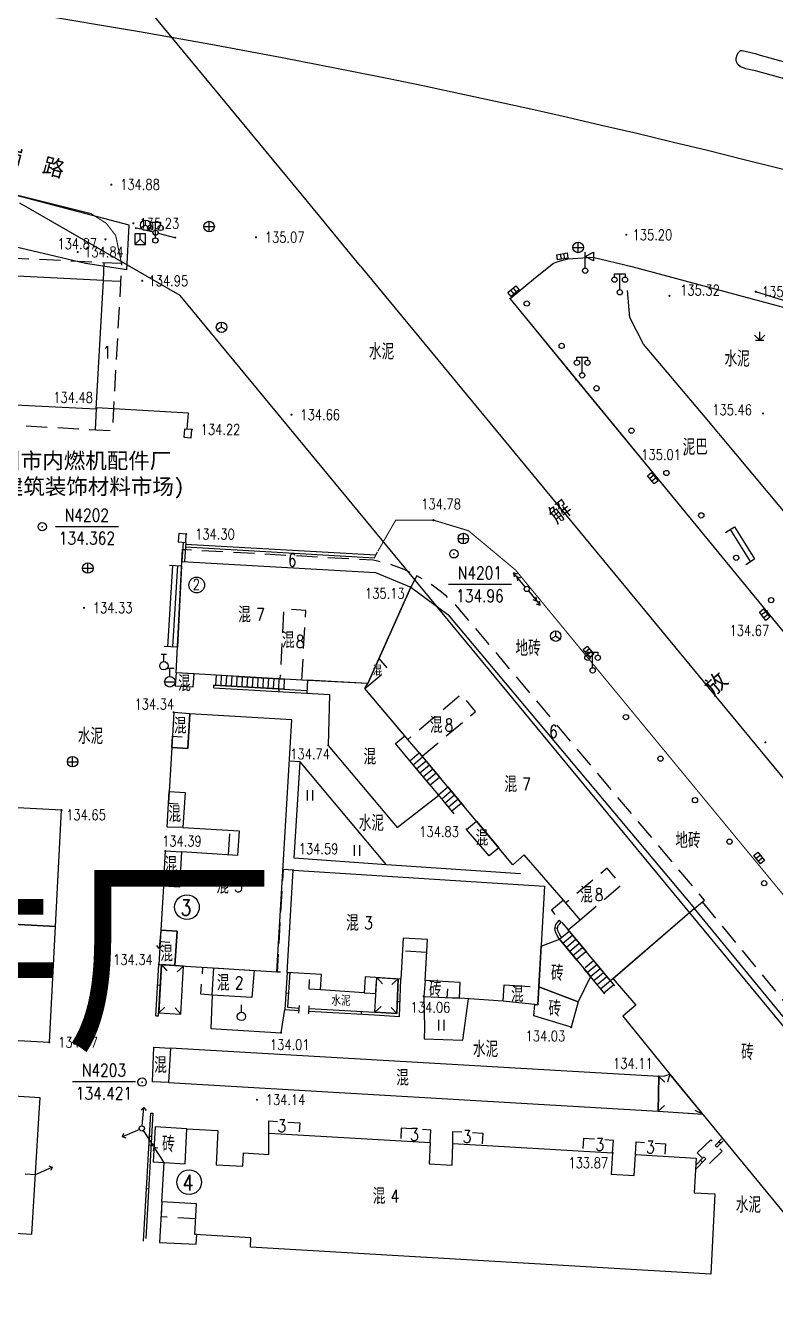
# Model space of a CAD drawing. Extents: x 529262 to 576451, y 2694391 to 2717535.
# Drawn here: x 566386 to 566457.3, y 2709985.2 to 2710106 of the extents above; entities that cross this region are included whole.
import ezdxf
from ezdxf.enums import TextEntityAlignment as Align
from ezdxf.xclip import XClip

# ---------------------------------------------------------------- set-up
doc = ezdxf.new("R2010")
doc.units = 0
doc.header["$XCLIPFRAME"] = 0
doc.linetypes.add('X3', pattern=[5, 4, -1])
doc.linetypes.add('X5', pattern=[3, 2, -1])
for name, color, linetype in [('a红线图', 1, 'Continuous'), ('COMPONENT', 8, 'Continuous'), ('DLDW', 8, 'Continuous'), ('DLSS', 4, 'Continuous'), ('DMTZ', 8, 'Continuous'), ('GCD', 8, 'Continuous'), ('GXYZ', 8, 'Continuous'), ('JMD', 8, 'Continuous'), ('KZD', 8, 'Continuous'), ('PP-COM', 7, 'Continuous'), ('RD-中线', 40, 'Continuous'), ('RD-红线', 7, 'Continuous'), ('ZBTZ', 8, 'Continuous'), ('ZJ', 7, 'Continuous'), ('地块名称', 1, 'Continuous'), ('污水管径标注_W10-', 202, 'Continuous')]:
    doc.layers.add(name, color=color, linetype=linetype)
doc.styles.add('HZ', font='rs.shx', dxfattribs={"width": 0.8, "bigfont": 'hztxt.shx'})
doc.styles.add('romanc', font='romanc.shx', dxfattribs={"width": 0.8})
doc.styles.get("Standard").update_dxf_attribs({"font": '', "height": 2.5, "bigfont": 'smfs.shx'})
doc.styles.add('等线体', font='simhei.ttf')
doc.styles.get('Standard').set_extended_font_data('FangSong_GB2312')
doc.linetypes.add('10422', pattern='A,0.75,[150,AAA.SHX,S=0.5,R=0,X=0,Y=0.5],1.5,[177,AAA.SHX,S=1,R=0,X=0,Y=0.4],0.75', length=3)
doc.linetypes.add('1161', pattern='A,0,[149,AAA.SHX,S=0.15,R=0,X=0,Y=0],-1.6', length=1.6)
doc.linetypes.add('444', pattern='A,4.5,[145,AAA.SHX,S=1,R=0,X=0,Y=1],4.5,-0.5,[146,AAA.SHX,S=1,R=0,X=0,Y=0],-0.5', length=10)

# ---------------------------------------------------------------- blocks, each defined once
blk = doc.blocks.new('A$C19FD0107')
at = {"layer": 'RD-中线', "color": 8, "linetype": 'Continuous', "flags": 128}
for points in [[(-4915.64, 15741.63), (-4680.01, 15724.54, -0.06919), (-4464.53, 15678.48), (-4107.28, 15548.59, 0.074087), (-4020.64, 15530.95), (-3764.95, 15517.41)], [(-4490.73, 14139.44, 0), (-4490.29, 14139.42)], [(-3818.25, 14086.17, 0), (-3817.74, 14086.17)]]:
    blk.add_lwpolyline(points, format="xyb", dxfattribs=at)
at = {"layer": 'RD-中线', "color": 8}
for points in [[(-4585.19, 15698.68), (-4610.74, 15729.63)], [(-4580.14, 15692.55), (-4585.19, 15698.68)]]:
    blk.add_lwpolyline(points, dxfattribs=at)
at = {"layer": 'RD-中线', "color": 8, "linetype": 'Continuous'}
blk.add_lwpolyline([(-4580.14, 15692.55), (-4507.04, 15604, 0.001888), (-4505.59, 15602.26), (-4424.29, 15505.27, -0.004939), (-4420.53, 15500.69), (-4323.86, 15380.63, 0.004034), (-4320.79, 15376.89), (-4296.85, 15348.11, -0.00385), (-4293.92, 15344.54), (-4230.19, 15265.5)], format="xyb", dxfattribs=at)
at = {"layer": 'RD-红线', "color": 8, "linetype": 'Continuous', "flags": 128}
blk.add_lwpolyline([(-4584.2, 15730.06, -0.039951), (-4458.38, 15695.39), (-4101.13, 15565.5, 0.074087), (-4019.69, 15548.92), (-3378.21, 15514.95)], format="xyb", dxfattribs=at)
at = {"layer": 'RD-红线', "color": 8}
for points in [[(-4597.28, 15689.76), (-4612.56, 15698.52, 0.181902)], [(-4329.44, 15363.64), (-4432.21, 15491.29, 0.004939), (-4435.79, 15495.64), (-4517.09, 15592.62, -0.001888), (-4518.61, 15594.45), (-4597.28, 15689.76)]]:
    blk.add_lwpolyline(points, format="xyb", dxfattribs=at)
blk = doc.blocks.new('GC200')
at = {"linetype": 'Continuous', "const_width": 0.2, "flags": 128}
blk.add_lwpolyline([(-0.1, 0, 1), (0.1, 0, 1)], format="xyb", close=True, dxfattribs=at)
blk = doc.blocks.new('gc170')
at = {"color": 8, "linetype": 'Continuous'}
blk.add_circle((0, 0), 0.5, dxfattribs=at)
blk = doc.blocks.new('gc013c')
at = {"linetype": 'Continuous'}
blk.add_line((0.5, 0), (4, 0), dxfattribs=at)
at = {"linetype": 'Continuous', "const_width": 0.15, "flags": 128}
blk.add_lwpolyline([(3.775, 0, 1), (3.925, 0, 1)], format="xyb", close=True, dxfattribs=at)
blk = doc.blocks.new('gc049')
for p, q in [((-1, 1), (-1, -1)), ((1, 1), (-1, 1)), ((-1, -1), (0, 0)), ((0, 0), (0, 1)), ((0, 0), (1, -1)), ((1, -1), (1, 1)), ((-1, -1), (1, -1))]:
    blk.add_line(p, q)
blk = doc.blocks.new('gc043')
for p, q in [((-1, 0), (1, 0)), ((0, -1), (0, 1))]:
    blk.add_line(p, q)
blk.add_circle((0, 0), 1)
blk = doc.blocks.new('gc133')
for p, q in [((-0.8, 2.6), (0.8, 2.6)), ((0, 1), (0, 2.6)), ((-1, 0), (1, 0))]:
    blk.add_line(p, q)
blk.add_circle((0, 0), 1)
blk = doc.blocks.new('gc134')
for p, q in [((-0.5, 2.2), (0.5, 2.2)), ((0, 0.8), (0, 2.2))]:
    blk.add_line(p, q)
blk.add_circle((0, 0), 0.8)
blk = doc.blocks.new('gc041')
for p, q in [((-1, 0.5), (1, 0.5)), ((-1, -0.5), (-1, 0.5)), ((-0.33, 0.5), (-0.33, -0.5)), ((0.33, 0.5), (0.33, -0.5)), ((1, 0.5), (1, -0.5)), ((1, -0.5), (-1, -0.5))]:
    blk.add_line(p, q)
blk = doc.blocks.new('gc013a')
at = {"linetype": 'Continuous'}
blk.add_line((0.5, 0), (4, 0), dxfattribs=at)
at = {"linetype": 'Continuous', "flags": 128}
for points in [[(2.31, -0.4), (3, 0), (2.31, 0.4)], [(3.31, -0.4), (4, 0), (3.31, 0.4)]]:
    blk.add_lwpolyline(points, dxfattribs=at)
blk = doc.blocks.new('gc013b')
at = {"linetype": 'Continuous'}
blk.add_line((0.5, 0), (4, 0), dxfattribs=at)
at = {"linetype": 'Continuous', "flags": 128}
blk.add_lwpolyline([(3.5, 0.5), (4, 0), (3.5, -0.5)], dxfattribs=at)
blk = doc.blocks.new('gc121')
at = {"color": 8}
for p, q in [((-0.5, -1), (-0.5, 1)), ((0.5, -1), (0.5, 1))]:
    blk.add_line(p, q, dxfattribs=at)
blk = doc.blocks.new('gc048')
for q in [(-0.87, -0.5), (0, 1), (0.87, -0.5)]:
    blk.add_line((0, 0), q)
blk.add_circle((0, 0), 1)
blk = doc.blocks.new('gc097')
at = {"color": 8}
for p, q in [((-1, 2.9), (-1, 3.5)), ((-1, 3.5), (1, 3.5)), ((0, 0.5), (0, 3.5)), ((1, 3.5), (1, 2.9))]:
    blk.add_line(p, q, dxfattribs=at)
for centre in [(-1, 2.4), (1, 2.4), (0, 0)]:
    blk.add_circle(centre, 0.5, dxfattribs=at)
blk = doc.blocks.new('gc124')
at = {"color": 8}
for p, q in [((-1, 1), (0, 0)), ((-0.8, 0), (0.8, 0)), ((0, 0), (0, 1.6)), ((0, 0), (1, 1))]:
    blk.add_line(p, q, dxfattribs=at)
blk = doc.blocks.new('gc125')
at = {"color": 8}
blk.add_line((0, 0.8), (0, 2.2), dxfattribs=at)
blk.add_circle((0, 0), 0.8, dxfattribs=at)
blk = doc.blocks.new('gc117')
at = {"color": 8}
blk.add_circle((0, 0), 0.8, dxfattribs=at)
blk.add_point((0, 0), dxfattribs=at)
blk = doc.blocks.new('gc019')
for p, q in [((0, 0.5), (0, 3.5)), ((0, 2.7), (1.6, 3.5)), ((1.6, 1.9), (0, 2.7)), ((1.6, 3.5), (1.6, 1.9))]:
    blk.add_line(p, q)
blk.add_circle((0, 0), 0.5)
blk = doc.blocks.new('gcbj0102')
for p, q in [((-1, 0), (1, 0)), ((0, -1), (0, 1))]:
    blk.add_line(p, q)
blk.add_circle((0, 0), 1)

msp = doc.modelspace()

# ---------------------------------------------------------------- linework, layer by layer
at = {"layer": 'a红线图', "color": 8, "linetype": 'Continuous', "lineweight": 0, "flags": 128}
msp.add_lwpolyline([(566455.536, 2710080.71), (566550.969, 2710050.836)], dxfattribs=at)
msp.add_lwpolyline([(566455.536, 2710080.71), (566550.969, 2710050.836)], dxfattribs=at)
at = {"layer": 'DLDW', "color": 252, "linetype": 'Continuous'}
for p, q in [((566452.581, 2710057.81), (566453.427, 2710058.342)), ((566453.427, 2710058.342), (566455.345, 2710055.292)), ((566453.004, 2710058.076), (566454.922, 2710055.026)), ((566454.499, 2710054.76), (566455.345, 2710055.292))]:
    msp.add_line(p, q, dxfattribs=at)
at = {"layer": 'DLDW', "linetype": 'Continuous'}
for p, q in [((566452.581, 2710057.81), (566453.427, 2710058.342)), ((566453.427, 2710058.342), (566455.345, 2710055.292)), ((566453.004, 2710058.076), (566454.922, 2710055.026)), ((566454.499, 2710054.76), (566455.345, 2710055.292))]:
    msp.add_line(p, q, dxfattribs=at)
at = {"layer": 'DLSS', "linetype": 'Continuous', "const_width": 0.1, "flags": 128}
for points, elevation in [([(566395.118, 2710083.409), (566394.564, 2710086.06), (566393.671, 2710087.215), (566392.205, 2710088.145), (566367.63, 2710094.288), (566364.998, 2710094.867)], 134.876), ([(566432.022, 2710080.104), (566438.355, 2710072.35), (566476.88, 2710025.508), (566486.482, 2710013.837), (566486.834, 2710013.733), (566487.791, 2710013.741), (566488.714, 2710013.998), (566492.642, 2710017.315)], 135.008), ([(566475.183, 2710002.568), (566471.675, 2710006.838), (566468.011, 2710011.268), (566440.278, 2710044.905), (566432.605, 2710054.227), (566428.124, 2710057.966), (566424.8, 2710058.972), (566421.201, 2710058.967), (566419.509, 2710056.024)], 134.657)]:
    msp.add_lwpolyline(points, dxfattribs=dict(at, elevation=elevation))
at = {"layer": 'DMTZ', "linetype": '10422', "elevation": 135.916, "flags": 128}
msp.add_lwpolyline([(566433.066, 2710025.321), (566420.326, 2710026.172), (566411.532, 2710026.809), (566412.128, 2710035.965), (566411.079, 2710036.027)], dxfattribs=at)
at = {"layer": 'JMD', "linetype": 'Continuous'}
for p, q in [((566401.183, 2710056.123, 132.388), (566400.933, 2710056.138, 132.388)), ((566401.225, 2710056.851), (566401.202, 2710056.423)), ((566401.202, 2710056.423), (566419.17, 2710055.401)), ((566401.22, 2710056.69), (566419.325, 2710055.682)), ((566419.17, 2710055.401), (566419.481, 2710055.963)), ((566399.974, 2710054.67), (566399.494, 2710046.932)), ((566399.68, 2710054.682), (566400.838, 2710054.636, 135.094)), ((566400.437, 2710054.652), (566399.966, 2710046.909)), ((566400.838, 2710054.636, 135.094), (566400.439, 2710046.886)), ((566400.439, 2710046.886), (566399.188, 2710046.946)), ((566404.109, 2710044.225), (566404.056, 2710043.272)), ((566404.608, 2710044.196), (566404.555, 2710043.243)), ((566405.107, 2710044.168), (566405.054, 2710043.214)), ((566405.606, 2710044.14), (566405.553, 2710043.185)), ((566406.105, 2710044.112), (566406.053, 2710043.156)), ((566406.22, 2710044.103), (566410.599, 2710043.857)), ((566406.605, 2710044.081), (566406.552, 2710043.127)), ((566407.104, 2710044.053), (566407.051, 2710043.098)), ((566407.603, 2710044.025), (566407.55, 2710043.069)), ((566408.102, 2710043.997), (566408.049, 2710043.04)), ((566408.602, 2710043.969), (566408.549, 2710043.011)), ((566409.101, 2710043.941), (566409.048, 2710042.982)), ((566409.6, 2710043.913), (566409.547, 2710042.953)), ((566410.099, 2710043.885), (566410.046, 2710042.925)), ((566410.599, 2710043.857), (566410.546, 2710042.896)), ((566403.889, 2710043.031, -1.707), (566403.903, 2710043.281, -1.707)), ((566410.546, 2710042.896), (566403.903, 2710043.281, -1.707)), ((566410.102, 2710042.671, 136.371), (566410.116, 2710042.92, 136.371)), ((566422.535, 2710036.076), (566423.444, 2710036.835)), ((566423.444, 2710036.835), (566425.425, 2710034.462)), ((566424.526, 2710033.713), (566422.535, 2710036.076)), ((566422.857, 2710035.694), (566423.765, 2710036.451)), ((566423.179, 2710035.311), (566424.085, 2710036.067)), ((566423.501, 2710034.929), (566424.405, 2710035.684)), ((566423.823, 2710034.547), (566424.726, 2710035.3)), ((566424.146, 2710034.164), (566425.046, 2710034.916)), ((566424.468, 2710033.782), (566425.367, 2710034.532)), ((566425.258, 2710032.843, 134.889), (566426.153, 2710033.59)), ((566425.58, 2710032.462), (566426.473, 2710033.206)), ((566426.153, 2710033.59), (566427.66, 2710031.783)), ((566426.775, 2710031.044), (566425.258, 2710032.843, 138.011)), ((566425.902, 2710032.08), (566426.792, 2710032.823)), ((566426.223, 2710031.698), (566427.112, 2710032.44)), ((566426.545, 2710031.316), (566427.432, 2710032.057)), ((566436.756, 2710020.902), (566436.956, 2710020.752)), ((566436.352, 2710020.215), (566436.595, 2710020.157)), ((566436.779, 2710019.094), (566437.698, 2710019.862)), ((566437.698, 2710019.862), (566439.348, 2710017.885)), ((566438.426, 2710017.116), (566436.779, 2710019.094)), ((566437.099, 2710018.71), (566438.019, 2710019.478)), ((566437.419, 2710018.326), (566438.339, 2710019.094)), ((566437.739, 2710017.942), (566438.659, 2710018.71)), ((566438.059, 2710017.557), (566438.98, 2710018.326)), ((566438.379, 2710017.173), (566439.3, 2710017.942)), ((566398.919, 2710016.681), (566399.446, 2710016.079)), ((566401.019, 2710016.536), (566400.421, 2710016.005)), ((566441.103, 2710013.903), (566439.097, 2710016.31, 136.925)), ((566439.227, 2710016.418), (566440.02, 2710017.08)), ((566439.417, 2710015.927), (566440.34, 2710016.697)), ((566439.737, 2710015.543), (566440.66, 2710016.313)), ((566440.02, 2710017.08), (566442.027, 2710014.675)), ((566410.869, 2710015.938), (566411.118, 2710015.923)), ((566419.404, 2710015.444), (566419.935, 2710014.846)), ((566421.434, 2710015.325), (566420.843, 2710014.786)), ((566440.056, 2710015.159), (566440.979, 2710015.93)), ((566440.376, 2710014.776), (566441.299, 2710015.547)), ((566440.695, 2710014.392), (566441.619, 2710015.163)), ((566441.015, 2710014.009), (566441.939, 2710014.78)), ((566398.559, 2710014.747), (566398.808, 2710014.733)), ((566410.753, 2710013.984), (566411.002, 2710013.969)), ((566398.659, 2710012.103), (566399.256, 2710012.635)), ((566400.748, 2710011.984), (566400.216, 2710012.582)), ((566411.999, 2710012.057), (566412.058, 2710012.804)), ((566412.944, 2710012.004), (566412.985, 2710012.753)), ((566419.21, 2710012.163), (566419.811, 2710012.691)), ((566421.321, 2710012.02), (566420.784, 2710012.614)), ((566421.609, 2710013.134), (566421.359, 2710013.142)), ((566398.393, 2710011.817), (566398.642, 2710011.803)), ((566417.95, 2710011.981), (566417.964, 2710012.231)), ((566446.221, 2710006.035), (566446.803, 2710005.487)), ((566447.266, 2710006.265), (566447.066, 2710005.49)), ((566446.172, 2710002.733), (566446.76, 2710003.275)), ((566450.405, 2710002.447), (566449.694, 2710002.813)), ((566450.405, 2710002.447), (566449.694, 2710002.813)), ((566397.865, 2710002.557), (566398.114, 2710002.543)), ((566397.741, 2710000.362), (566397.99, 2710000.348)), ((566451.577, 2709999.478), (566451.756, 2709999.304)), ((566451.95, 2709999.862, 133.879), (566452.129, 2709999.688, 133.879)), ((566450.209, 2709998.068, 133.871), (566450.388, 2709997.894, 133.871)), ((566450.525, 2709998.394), (566450.704, 2709998.219)), ((566397.459, 2709995.37), (566397.709, 2709995.356))]:
    msp.add_line(p, q, dxfattribs=at)
at = {"layer": 'JMD', "linetype": 'Continuous', "flags": 128}
for points in [[(566467.488, 2710098.381), (566455.428, 2710101.721), (566454.502, 2710101.927), (566454.014, 2710102.119), (566453.755, 2710102.326), (566453.616, 2710102.571), (566453.584, 2710102.729), (566453.588, 2710102.924), (566453.69, 2710103.241), (566453.795, 2710103.471), (566454.004, 2710103.662), (566454.167, 2710103.644), (566455.387, 2710103.386), (566455.856, 2710103.228), (566456.782, 2710102.97), (566468.842, 2710099.63)], [(566395.622, 2710082.778), (566395.86, 2710087.055), (566377.742, 2710091.804), (566373.272, 2710093.125), (566366.42, 2710094.713), (566359.268, 2710095.852), (566354.538, 2710096.503), (566344.19, 2710097.356), (566331.055, 2710098.597), (566320.587, 2710099.569), (566287.325, 2710102.218)], [(566395.622, 2710082.778), (566391.706, 2710083.396), (566376.462, 2710086.968), (566371.998, 2710088.288), (566365.553, 2710089.782), (566358.951, 2710090.959), (566353.851, 2710091.543), (566343.749, 2710092.375), (566330.589, 2710093.619), (566320.157, 2710094.587), (566286.928, 2710097.234)], [(566458.045, 2710048.409), (566432.085, 2710080.073), (566434.511, 2710082.05), (566436.218, 2710083.433), (566436.656, 2710083.581), (566437.565, 2710083.849), (566439.946, 2710083.997), (566443.657, 2710083.119), (566463.147, 2710077.876), (566474.534, 2710074.871), (566478.904, 2710073.779), (566491.564, 2710069.95)], [(566479.911, 2710032.939), (566464.946, 2710049.297), (566464.991, 2710049.651), (566465.566, 2710050.316), (566465.865, 2710050.564), (566450.496, 2710068.947), (566444.764, 2710075.723), (566443.477, 2710078.252), (566443.248, 2710080.828)], [(566465.588, 2710002.568), (566449.629, 2710022.031), (566441.883, 2710015.335), (566444.05, 2710012.817), (566442.812, 2710011.781), (566447.266, 2710006.265), (566450.305, 2710002.568)], [(566436.779, 2710019.094), (566436.589, 2710019.395), (566436.395, 2710019.809), (566436.33, 2710020.12), (566436.423, 2710020.513), (566436.63, 2710020.734), (566436.756, 2710020.902)], [(566436.972, 2710019.256), (566436.808, 2710019.515), (566436.634, 2710019.889), (566436.586, 2710020.117), (566436.651, 2710020.391), (566436.822, 2710020.573), (566436.956, 2710020.752)], [(566398.393, 2710011.817), (566398.67, 2710016.7)], [(566398.642, 2710011.803), (566398.919, 2710016.681)], [(566410.869, 2710015.938), (566410.66, 2710012.414), (566412.019, 2710012.306)], [(566411.118, 2710015.923), (566410.924, 2710012.644), (566412.038, 2710012.555)], [(566412.958, 2710012.254), (566419.197, 2710011.913), (566421.562, 2710011.753), (566421.684, 2710015.31)], [(566412.971, 2710012.504), (566419.212, 2710012.163), (566421.321, 2710012.02), (566421.434, 2710015.325)], [(566397.865, 2710002.557), (566397.178, 2709990.378)], [(566398.114, 2710002.543), (566397.442, 2709990.617)], [(566450.305, 2710002.568), (566470.398, 2709978.131), (566479.506, 2709985.595), (566465.588, 2710002.568)]]:
    msp.add_lwpolyline(points, dxfattribs=at)
at = {"layer": 'JMD', "linetype": 'X5', "flags": 128}
for points, elevation in [([(566367.924, 2710083.074), (566368.009, 2710084.751), (566395.118, 2710083.409), (566394.243, 2710067.458), (566370.723, 2710068.748), (566370.828, 2710070.65)], 138.181), ([(566393.394, 2710081.79), (566393.478, 2710083.49)], 134.832), ([(566393.394, 2710081.79), (566395.024, 2710081.701)], 134.832), ([(566392.724, 2710069.574), (566392.613, 2710067.548)], 136.097), ([(566412.277, 2710043.763), (566412.648, 2710050.388), (566410.554, 2710050.505), (566410.183, 2710043.88)], 139.485), ([(566418.277, 2710042.964), (566420.469, 2710044.801), (566419.615, 2710045.82)], 139.274), ([(566423.717, 2710036.509), (566428.801, 2710040.774), (566427.45, 2710042.384), (566422.363, 2710038.117)], 139.272), ([(566399.909, 2710037.34), (566399.977, 2710038.412), (566401.487, 2710038.323)], 134.34), ([(566399.659, 2710033.143), (566399.597, 2710032.048), (566401.104, 2710031.949)], 134.434), ([(566405.299, 2710027.121), (566405.437, 2710029.471)], 134.405), ([(566411.433, 2710025.66), (566410.487, 2710025.727), (566409.923, 2710016.005), (566410.869, 2710015.938)], 134.593), ([(566438.735, 2710020.952), (566442.668, 2710024.251), (566441.32, 2710025.857), (566437.383, 2710022.554)], 144.39), ([(566399.106, 2710024.144), (566399.151, 2710025.241), (566400.711, 2710025.149)], 134.357), ([(566437.165, 2710022.812), (566436.024, 2710021.849), (566437.593, 2710019.988)], 139.658), ([(566466.894, 2710002.568), (566450.367, 2710022.666), (566449.629, 2710022.031)], 134.651), ([(566398.867, 2710019.958), (566398.791, 2710018.876), (566400.336, 2710018.785)], 133.471), ([(566424.145, 2710017.851), (566421.838, 2710017.984)], 135.527), ([(566403.733, 2710013.779), (566402.68, 2710013.867), (566402.85, 2710016.427)], 138.159), ([(566414.058, 2710014.287), (566412.964, 2710014.35), (566413.048, 2710015.812)], 136.759), ([(566418.212, 2710014.013), (566419.297, 2710013.939), (566419.385, 2710015.445)], 136.396), ([(566427.255, 2710013.478), (566426.109, 2710013.513), (566426.191, 2710015.048)], 134.132), ([(566409.127, 2710000.638), (566409.141, 2710001.82), (566412.079, 2710001.632), (566412.012, 2710000.473)], 134.303), ([(566424.489, 2709999.757), (566424.556, 2710000.945), (566421.736, 2710001.11), (566421.667, 2709999.919)], 134.127), ([(566426.641, 2709999.652), (566426.652, 2710000.807), (566429.48, 2710000.647), (566429.413, 2709999.491)], 134.15), ([(566441.827, 2709998.77), (566441.922, 2709999.942), (566439.062, 2710000.132), (566438.992, 2709998.935)], 133.87), ([(566444.007, 2709998.614), (566444.08, 2709999.808), (566446.878, 2709999.634), (566446.807, 2709998.447)], 134.064), ([(566364.998, 2709998.055), (566386.931, 2709996.722)], 133.777), ([(566398.965, 2709994.114), (566398.879, 2709992.704), (566402.172, 2709992.515)], 136.993)]:
    msp.add_lwpolyline(points, dxfattribs=dict(at, elevation=elevation))
at = {"layer": 'JMD', "linetype": 'Continuous', "flags": 128}
for points, elevation in [([(566364.998, 2710070.935), (566392.724, 2710069.574), (566393.394, 2710081.79), (566364.998, 2710083.196)], 134.418), ([(566400.975, 2710056.87), (566400.87, 2710055.046)], 132.388), ([(566401.225, 2710056.851), (566401.119, 2710055.032)], 132.388), ([(566403.889, 2710043.031), (566410.531, 2710042.646), (566412.734, 2710042.507)], 136.371), ([(566403.903, 2710043.281), (566410.546, 2710042.896), (566412.749, 2710042.757)], 136.371), ([(566364.998, 2710021.606), (566388.85, 2710020.318), (566389.412, 2710031.391), (566364.998, 2710032.688)], 134.512), ([(566364.998, 2710010.526), (566388.255, 2710009.289), (566388.85, 2710020.318), (566364.998, 2710021.606)], 134.868), ([(566387.297, 2710002.568), (566387.386, 2710004.018), (566364.998, 2710005.408)], 134.634), ([(566364.998, 2709992.308), (566386.59, 2709991.029), (566387.297, 2710002.568)], 134.634), ([(566448.611, 2710002.568), (566450.405, 2710002.447), (566450.305, 2710002.568)], 134.135), ([(566451.577, 2709999.478), (566452.199, 2710000.119)], 133.879), ([(566451.756, 2709999.304), (566452.356, 2709999.922)], 133.879), ([(566450.704, 2709998.219), (566449.712, 2709997.197)], 133.871), ([(566450.525, 2709998.394), (566449.735, 2709997.579)], 133.871)]:
    msp.add_lwpolyline(points, dxfattribs=dict(at, elevation=elevation))
at = {"layer": 'JMD', "linetype": '444', "elevation": 134.577, "flags": 128}
msp.add_lwpolyline([(566401.365, 2710067.626), (566401.48, 2710069.165), (566392.728, 2710069.645)], dxfattribs=at)
at = {"layer": 'JMD', "linetype": 'Continuous', "flags": 128}
for points, elevation in [([(566401.044, 2710066.857), (566401.754, 2710066.804), (566401.813, 2710067.592), (566401.103, 2710067.645)], 134.564), ([(566400.515, 2710056.904), (566401.225, 2710056.851), (566401.284, 2710057.639), (566400.574, 2710057.692)], 134.639), ([(566400.859, 2710055.047), (566419.266, 2710053.982), (566422.642, 2710052.604), (566418.544, 2710043.42), (566412.277, 2710043.763), (566400.313, 2710044.434)], 135.094), ([(566437.165, 2710022.812), (566433.413, 2710027.114), (566432.334, 2710026.183), (566423.717, 2710036.509), (566422.363, 2710038.117), (566418.277, 2710042.964), (566418.544, 2710043.42), (566422.642, 2710052.604), (566426.176, 2710049.992), (566449.629, 2710022.031), (566441.635, 2710015.145), (566437.593, 2710019.988), (566438.735, 2710020.952)], 144.39), ([(566400.313, 2710044.434), (566400.227, 2710043.213), (566401.925, 2710043.129), (566402.033, 2710044.338)], 136.781), ([(566414.894, 2710042.386), (566414.785, 2710037.541), (566421.33, 2710029.732), (566425.296, 2710032.799), (566422.535, 2710036.076), (566421.19, 2710037.722), (566422.07, 2710038.464), (566418.277, 2710042.964), (566418.544, 2710043.42), (566412.801, 2710043.734), (566412.734, 2710042.507)], 134.629), ([(566409.891, 2710016.007), (566411.313, 2710039.962), (566401.619, 2710040.56), (566401.424, 2710037.251), (566399.909, 2710037.34), (566399.659, 2710033.143), (566401.177, 2710033.054), (566400.959, 2710029.735), (566406.299, 2710029.421), (566406.143, 2710027.065), (566400.836, 2710027.418), (566400.647, 2710024.053), (566399.106, 2710024.144), (566398.867, 2710019.958), (566400.4, 2710019.868), (566400.207, 2710016.584)], 134.081), ([(566399.909, 2710037.34), (566401.424, 2710037.251), (566401.619, 2710040.56), (566400.081, 2710040.682)], 134.34), ([(566399.659, 2710033.143), (566401.177, 2710033.054), (566400.959, 2710029.735), (566399.453, 2710029.766)], 134.434), ([(566430.999, 2710027.783), (566430.091, 2710027.025), (566427.949, 2710029.548), (566428.878, 2710030.324)], 134.728), ([(566399.106, 2710024.144), (566399.289, 2710027.501), (566400.836, 2710027.418), (566400.647, 2710024.053)], 134.357), ([(566410.869, 2710015.938), (566411.433, 2710025.66), (566435.364, 2710024.141), (566434.82, 2710014.554), (566434.727, 2710012.862), (566431.434, 2710013.211), (566427.255, 2710013.478), (566427.342, 2710014.986), (566423.992, 2710015.165), (566424.215, 2710019.079), (566421.909, 2710019.214), (566421.684, 2710015.31), (566418.298, 2710015.509), (566418.212, 2710014.013), (566414.058, 2710014.287), (566414.142, 2710015.749)], 134.055), ([(566398.67, 2710016.7), (566400.207, 2710016.584), (566400.4, 2710019.868), (566398.867, 2710019.958)], 134.338), ([(566434.82, 2710014.554), (566435.049, 2710018.425), (566436.779, 2710019.094), (566439.733, 2710015.548), (566438.544, 2710013.139)], 135.658), ([(566407.743, 2710016.135), (566407.521, 2710013.566), (566403.733, 2710013.779), (566403.887, 2710016.365)], 136.569), ([(566419.21, 2710012.163), (566419.404, 2710015.444), (566421.434, 2710015.325), (566421.321, 2710012.02)], 134.095), ([(566423.992, 2710015.165), (566423.868, 2710013.662), (566427.255, 2710013.478), (566427.342, 2710014.986)], 134.131), ([(566434.444, 2710012.892), (566434.727, 2710012.862), (566434.82, 2710014.554), (566438.544, 2710013.139), (566437.891, 2710010.721), (566434.328, 2710011.795)], 134.036), ([(566399.587, 2710005.46), (566398.053, 2710005.534), (566398.195, 2710008.815), (566399.791, 2710008.724)], 134.324), ([(566399.791, 2710008.724), (566399.587, 2710005.46), (566446.172, 2710002.733), (566446.221, 2710006.035)], 134.253), ([(566446.172, 2710002.733), (566450.405, 2710002.447), (566447.266, 2710006.265), (566446.794, 2710006.078), (566446.221, 2710006.035)], 134.135), ([(566401.341, 2710001.052), (566398.31, 2710001.248), (566398.12, 2709997.911), (566399.18, 2709997.851), (566401.189, 2709997.737)], 136.777), ([(566398.965, 2709994.114), (566399.18, 2709997.851), (566401.189, 2709997.737), (566401.341, 2710001.052), (566404.295, 2710000.898), (566404.129, 2709997.637), (566406.658, 2709997.493), (566406.731, 2709998.762), (566409.118, 2709998.622), (566409.127, 2710000.638), (566424.489, 2709999.757), (566424.373, 2709997.736), (566426.57, 2709997.61), (566426.641, 2709999.652), (566441.827, 2709998.77), (566441.711, 2709996.745), (566443.893, 2709996.62), (566444.007, 2709998.614), (566449.775, 2709998.271), (566449.582, 2709994.976), (566451.551, 2709994.861), (566451.175, 2709987.228), (566407.374, 2709989.791), (566407.426, 2709990.701), (566402.086, 2709991.007), (566402.253, 2709993.925)], 136.993), ([(566402.218, 2709990.079), (566402.27, 2709990.996), (566402.086, 2709991.007), (566402.253, 2709993.925), (566398.965, 2709994.114), (566398.725, 2709990.24)], 134.536)]:
    msp.add_lwpolyline(points, close=True, dxfattribs=dict(at, elevation=elevation))
at = {"layer": 'JMD', "linetype": 'X5', "flags": 128}
for points, elevation in [([(566400.859, 2710055.047), (566400.923, 2710056.197), (566419.061, 2710055.188, -0.0853356), (566423.211, 2710053.678), (566422.642, 2710052.604)], 135.094), ([(566449.629, 2710022.031), (566450.567, 2710022.824), (566427.148, 2710050.644, 0.080534), (566423.211, 2710053.678), (566422.642, 2710052.604)], 135.125)]:
    msp.add_lwpolyline(points, format="xyb", dxfattribs=dict(at, elevation=elevation))
at = {"layer": 'JMD', "linetype": 'Continuous', "flags": 128}
msp.add_lwpolyline([(566398.919, 2710016.681), (566398.659, 2710012.103), (566400.748, 2710011.984), (566401.019, 2710016.536), (566400.207, 2710016.584)], close=True, dxfattribs=at)
at = {"layer": 'JMD', "linetype": 'X3', "elevation": 134.304, "flags": 128}
msp.add_lwpolyline([(566431.434, 2710013.211), (566431.522, 2710014.745), (566434.82, 2710014.554)], dxfattribs=at)
at = {"layer": 'JMD', "linetype": 'X5', "elevation": 134.382, "flags": 128}
msp.add_lwpolyline([(566449.89, 2709998.76), (566451.173, 2710000.016), (566452.253, 2709998.943), (566450.996, 2709997.703)], close=True, dxfattribs=at)
at = {"layer": 'JMD', "linetype": 'Continuous'}
for centre in [(566401.345, 2710022.152), (566401.551, 2709995.983)]:
    msp.add_circle(centre, 1.173, dxfattribs=at)
at = {"layer": 'KZD', "linetype": 'Continuous'}
for p, q in [((566394.828, 2710058.353, 134.362), (566388.828, 2710058.353, 134.362)), ((566432.213, 2710052.864, 134.964), (566426.213, 2710052.864, 134.964)), ((566396.449, 2710005.536, 134.421), (566390.449, 2710005.536, 134.421))]:
    msp.add_line(p, q, dxfattribs=at)
at = {"layer": 'ZBTZ', "linetype": '1161', "flags": 128}
for points, elevation in [([(566420.326, 2710026.172), (566412.128, 2710035.965)], 134.661), ([(566423.868, 2710013.662), (566423.954, 2710010.683), (566423.898, 2710009.608), (566425.732, 2710009.566), (566427.582, 2710009.491), (566428.134, 2710013.422)], 134.061)]:
    msp.add_lwpolyline(points, dxfattribs=dict(at, elevation=elevation))
msp.add_lwpolyline([(566403.733, 2710013.779), (566403.611, 2710010.62), (566410.296, 2710010.207), (566410.66, 2710012.414)], dxfattribs=at)
at = {"layer": 'ZJ', "linetype": 'Continuous'}
msp.add_circle((566402.275, 2710052.799), 0.75, dxfattribs=at)
at = {"layer": '污水管径标注_W10-'}
msp.add_lwpolyline([(566455.416, 2710080.74), (566474.502, 2710074.762), (566493.587, 2710068.785), (566512.673, 2710062.808), (566531.76, 2710056.831), (566550.739, 2710050.524), (566569.719, 2710044.218), (566588.698, 2710037.911), (566604.832, 2710032.551)], dxfattribs=at)

# ---------------------------------------------------------------- block references
at = {"layer": 'COMPONENT', "linetype": 'Continuous', "xscale": 0.5, "yscale": 0.5}
msp.add_blockref('gcbj0102', (566438.558, 2710084.92), dxfattribs=at)
at = {"layer": 'DLDW', "linetype": 'Continuous', "xscale": 0.5, "yscale": 0.5, "zscale": 0.5}
for p in [(566398.343, 2710085.581, 134.782), (566438.943, 2710072.746, 134.782), (566439.936, 2710044.677, 134.925)]:
    msp.add_blockref('gc097', p, dxfattribs=at)
at = {"layer": 'DLDW', "linetype": 'Continuous', "xscale": 0.5, "yscale": 0.5}
for name, p in [('gc019', (566439.225, 2710082.707)), ('gc097', (566442.515, 2710080.654))]:
    msp.add_blockref(name, p, dxfattribs=at)
at = {"layer": 'GCD', "linetype": 'Continuous', "xscale": 0.5, "yscale": 0.5, "zscale": 0.5}
for p in [(566394.151, 2710090.902, 134.876), (566393.592, 2710085.699, 134.87), (566407.913, 2710085.89, 135.074), (566447.243, 2710080.316, 135.316), (566438.355, 2710072.35, 134.805), (566392.724, 2710069.574, 136.097), (566456.148, 2710069.12, 135.464), (566411.293, 2710069.002, 134.66), (566401.813, 2710067.592, 134.221), (566448.693, 2710065.223, 135.009), (566424.8, 2710058.972, 134.784), (566401.284, 2710057.639, 134.296), (566422.642, 2710052.604, 135.129), (566391.552, 2710050.632, 134.329), (566456.505, 2710050.333, 134.666), (566400.081, 2710040.682, 134.34), (566456.37, 2710037.826, 134.763), (566414.785, 2710037.541, 134.744), (566389.412, 2710031.391, 134.649), (566427.949, 2710029.548, 134.827), (566399.289, 2710027.501, 134.386), (566411.433, 2710025.66, 134.593), (566398.67, 2710016.7, 134.338), (566423.868, 2710013.662, 134.061), (566410.296, 2710010.207, 134.01), (566437.891, 2710010.721, 134.026), (566388.255, 2710009.289, 134.668), (566446.221, 2710006.035, 134.111), (566407.998, 2710003.827, 134.144), (566441.827, 2709998.77, 133.87)]:
    msp.add_blockref('GC200', p, dxfattribs=at)
at = {"layer": 'GCD', "linetype": 'Continuous'}
ref = msp.add_blockref('GC200', (566396.238, 2710087.214, 135.23), dxfattribs=dict(at, xscale=0.5, yscale=0.5, zscale=0.5))
ref.add_attrib('height', '135.23', dxfattribs={"linetype": 'Continuous', "height": 1, "style": 'HZ', "width": 0.8}).set_placement((566396.838, 2710087.214, 135.23), align=Align.MIDDLE_LEFT)
ref = msp.add_blockref('GC200', (566443.14, 2710086.125, 135.196), dxfattribs=dict(at, xscale=0.5, yscale=0.5, zscale=0.5))
ref.add_attrib('height', '135.20', dxfattribs={"linetype": 'Continuous', "height": 1, "style": 'HZ', "width": 0.8}).set_placement((566443.74, 2710086.125, 135.196), align=Align.MIDDLE_LEFT)
ref = msp.add_blockref('GC200', (566390.957, 2710084.486, 134.84), dxfattribs=dict(at, xscale=0.5, yscale=0.5, zscale=0.5))
ref.add_attrib('height', '134.84', dxfattribs={"linetype": 'Continuous', "height": 1, "style": 'HZ', "width": 0.8}).set_placement((566391.557, 2710084.486, 134.84), align=Align.MIDDLE_LEFT)
ref = msp.add_blockref('GC200', (566397.087, 2710081.746, 134.95), dxfattribs=dict(at, xscale=0.5, yscale=0.5, zscale=0.5))
ref.add_attrib('height', '134.95', dxfattribs={"linetype": 'Continuous', "height": 1, "style": 'HZ', "width": 0.8}).set_placement((566397.687, 2710081.746, 134.95), align=Align.MIDDLE_LEFT)
ref = msp.add_blockref('GC200', (566455.441, 2710080.711, 135.18), dxfattribs=dict(at, xscale=0.5, yscale=0.5, zscale=0.5))
ref.add_attrib('height', '135.18', dxfattribs={"linetype": 'Continuous', "height": 1, "style": 'HZ', "width": 0.8}).set_placement((566456.041, 2710080.711, 135.18), align=Align.MIDDLE_LEFT)
at = {"layer": 'GXYZ', "linetype": 'Continuous', "xscale": 0.5, "yscale": 0.5, "zscale": 0.5}
for name, p in [('gc048', (566397.413, 2710087.029, 135.06)), ('gc043', (566403.453, 2710086.909, 136.727)), ('gc049', (566396.891, 2710085.705, 137.987)), ('gc170', (566398.357, 2710086.329, 135.069)), ('gc048', (566404.637, 2710077.324, 136.242)), ('gc043', (566427.637, 2710057.225, 134.989)), ('gc043', (566391.916, 2710054.415, 132.257)), ('gc170', (566433.672, 2710052.426)), ('gc048', (566436.425, 2710047.941, 134.983)), ('gc134', (566399.156, 2710045.122, 134.701)), ('gc133', (566399.721, 2710043.593, 134.432)), ('gc043', (566390.466, 2710035.992, 132.227)), ('gc170', (566397.055, 2710001.095, 134.392)), ('gc170', (566397.055, 2710001.095, 134.392))]:
    msp.add_blockref(name, p, dxfattribs=at)
at = {"layer": 'GXYZ', "linetype": 'Continuous'}
for name, p, xscale, yscale, zscale, rotation in [('gc013c', (566398.361, 2710086.329), 0.4999999999996745, 0.4999999999996745, 0.4999999999996745, 167.1932730915365), ('gc013c', (566398.357, 2710086.329, 135.069), 0.5000000000999616, 0.5000000000999616, 0.5000000000999616, 346.0359349201909), ('gc041', (566437.052, 2710084.071, 110.487), 0.500000000189607, 0.500000000189607, 0.500000000189607, 9.738077665861448), ('gc041', (566432.405, 2710080.759, 110.487), 0.5000000002762249, 0.5000000002762249, 0.5000000002762249, 38.98886202375756), ('gc041', (566445.665, 2710062.96, 134.762), 0.5000000000261107, 0.5000000000261107, 0.5000000000261107, 308.8433365415498), ('gc013a', (566433.672, 2710052.426), 0.4999999999569958, 0.4999999999569958, 0.4999999999569958, 129.529874035111), ('gc013a', (566433.672, 2710052.426), 0.4999999999569958, 0.4999999999569958, 0.4999999999569958, 309.529874035111), ('gc041', (566456.3, 2710049.975, 134.666), 0.4999999999643413, 0.4999999999643413, 0.4999999999643413, 308.0069111433431), ('gc041', (566439.548, 2710046.449, 134.661), 0.4999999998553076, 0.4999999998553076, 0.4999999998553076, 309.4103951375197), ('gc041', (566455.777, 2710026.826), 0.5000000001116109, 0.5000000001116109, 0.5000000001116109, 128.6722667173874), ('gc013b', (566398.891, 2710020.207, 133.471), 0.4999999999097229, 0.4999999999097229, 0.4999999999097229, 264.5129423609285), ('gc013b', (566397.055, 2710001.095, 134.392), 0.4999999999097229, 0.4999999999097229, 0.4999999999097229, 84.5129423609285), ('gc013b', (566397.055, 2710001.095, 134.392), 0.4999999999793422, 0.4999999999793422, 0.4999999999793422, 203.361635445231), ('gc013b', (566397.055, 2710001.095, 134.392), 0.5000000001416357, 0.5000000001416357, 0.5000000001416357, 303.2270234470643), ('gc013b', (566399.317, 2709997.642, 141.604), 0.5000000001416357, 0.5000000001416357, 0.5000000001416357, 123.2270234470643), ('gc013b', (566386.701, 2709996.623, 133.489), 0.4999999999793422, 0.4999999999793422, 0.4999999999793422, 23.36163544523101)]:
    msp.add_blockref(name, p, dxfattribs=dict(at, xscale=xscale, yscale=yscale, zscale=zscale, rotation=rotation))
at = {"layer": 'KZD', "linetype": 'Continuous', "xscale": 0.5, "yscale": 0.5, "zscale": 0.5}
for p in [(566387.578, 2710058.353, 134.362), (566426.74, 2710055.772, 135.008), (566397.08, 2710005.504, 134.421)]:
    msp.add_blockref('gc117', p, dxfattribs=at)
at = {"layer": 'PP-COM'}
ref = msp.add_blockref('A$C19FD0107', (570997.993, 2694390.603), dxfattribs=at)
XClip(ref).set_block_clipping_path([(-9366.4383134884, 14428.6043910822), (-3328.4480743363, 17452.7484863754)])
at = {"layer": 'ZBTZ', "linetype": 'Continuous'}
for p, xscale, yscale, zscale, rotation in [((566433.668, 2710079.584), 0.5000000000485905, 0.5000000000485905, 0.5000000000485905, 309.4726305196259), ((566433.668, 2710079.584), 0.5000000000485905, 0.5000000000485905, 0.5000000000485905, 309.4726305196259), ((566436.989, 2710075.552), 0.5000000000485905, 0.5000000000485905, 0.5000000000485905, 309.4726305196259), ((566440.309, 2710071.52), 0.5000000000485905, 0.5000000000485905, 0.5000000000485905, 309.4726305196259), ((566440.309, 2710071.52), 0.5000000000485905, 0.5000000000485905, 0.5000000000485905, 309.4726305196259), ((566443.629, 2710067.489), 0.5000000000485905, 0.5000000000485905, 0.5000000000485905, 309.4726305196259), ((566443.629, 2710067.489), 0.5000000000485905, 0.5000000000485905, 0.5000000000485905, 309.4726305196259), ((566446.95, 2710063.457), 0.5000000000485905, 0.5000000000485905, 0.5000000000485905, 309.4726305196259), ((566446.95, 2710063.457), 0.5000000000485905, 0.5000000000485905, 0.5000000000485905, 309.4726305196259), ((566450.27, 2710059.425), 0.5000000000485905, 0.5000000000485905, 0.5000000000485905, 309.4726305196259), ((566450.27, 2710059.425), 0.5000000000485905, 0.5000000000485905, 0.5000000000485905, 309.4726305196259), ((566453.591, 2710055.393), 0.5000000000485905, 0.5000000000485905, 0.5000000000485905, 309.4726305196259), ((566453.591, 2710055.393), 0.5000000000485905, 0.5000000000485905, 0.5000000000485905, 309.4726305196259), ((566456.911, 2710051.361), 0.5000000000485905, 0.5000000000485905, 0.5000000000485905, 309.4726305196259), ((566456.911, 2710051.361), 0.5000000000485905, 0.5000000000485905, 0.5000000000485905, 309.4726305196259), ((566443.101, 2710040.234), 0.4999999999238841, 0.4999999999238841, 0.4999999999238841, 309.7501151611783), ((566446.388, 2710036.282), 0.4999999999238841, 0.4999999999238841, 0.4999999999238841, 309.7501151611783), ((566449.674, 2710032.33), 0.4999999999238841, 0.4999999999238841, 0.4999999999238841, 309.7501151611783), ((566452.961, 2710028.378), 0.4999999999238841, 0.4999999999238841, 0.4999999999238841, 309.7501151611783), ((566456.248, 2710024.426), 0.4999999999238841, 0.4999999999238841, 0.4999999999238841, 309.7501151611783)]:
    msp.add_blockref('gc170', p, dxfattribs=dict(at, xscale=xscale, yscale=yscale, zscale=zscale, rotation=rotation))
at = {"layer": 'ZBTZ', "linetype": 'Continuous', "xscale": 0.5, "yscale": 0.5}
msp.add_blockref('gc124', (566455.827, 2710076.086), dxfattribs=at)
at = {"layer": 'ZBTZ', "linetype": 'Continuous', "xscale": 0.5, "yscale": 0.5, "zscale": 0.5}
for name, p in [('gc121', (566413.06, 2710032.784)), ('gc121', (566417.539, 2710027.538)), ('gc125', (566406.522, 2710011.756)), ('gc121', (566425.564, 2710010.92))]:
    msp.add_blockref(name, p, dxfattribs=at)

# ---------------------------------------------------------------- texts
at = {"layer": 'GCD', "linetype": 'Continuous', "style": 'HZ', "width": 0.8}
for s, p in [('134.88', (566396.876, 2710090.902)), ('135.07', (566410.638, 2710085.89)), ('134.87', (566390.909, 2710085.267)), ('135.32', (566450.147, 2710080.855)), ('134.48', (566390.517, 2710070.65)), ('134.66', (566414.018, 2710069.002)), ('135.46', (566453.207, 2710069.464)), ('134.22', (566404.538, 2710067.592)), ('135.01', (566446.451, 2710065.203)), ('134.78', (566425.517, 2710060.506)), ('134.30', (566404.009, 2710057.639)), ('135.13', (566420.17, 2710052.014)), ('134.33', (566394.277, 2710050.632)), ('134.67', (566454.846, 2710048.467)), ('134.34', (566398.242, 2710041.464)), ('134.74', (566413.056, 2710036.72)), ('134.65', (566391.744, 2710030.934)), ('134.83', (566425.329, 2710029.331)), ('134.39', (566400.861, 2710028.431)), ('134.59', (566413.864, 2710027.697)), ('134.34', (566396.2, 2710017.16)), ('134.06', (566424.513, 2710012.623, 135.562)), ('134.03', (566435.448, 2710009.886)), ('134.67', (566390.98, 2710009.289)), ('134.01', (566411.126, 2710009.07)), ('134.11', (566443.761, 2710007.268)), ('134.14', (566410.723, 2710003.827)), ('133.87', (566439.519, 2709997.818, 134.064))]:
    msp.add_text(s, height=1, dxfattribs=at).set_placement(p, align=Align.MIDDLE)
at = {"layer": 'JMD', "linetype": 'Continuous', "style": 'HZ', "width": 0.8}
for s, p in [('1', (566393.337, 2710074.939)), ('6', (566410.951, 2710055.168, -134.637)), ('7', (566407.919, 2710049.989, -134.637)), ('8', (566411.698, 2710047.421, -134.637)), ('8', (566425.855, 2710039.478, -134.637)), ('6', (566435.798, 2710038.874, -134.637)), ('7', (566433.245, 2710033.845, -134.637)), ('3', (566405.836, 2710024.177, -134.637)), ('8', (566440.136, 2710023.338, -134.637)), ('3', (566418.195, 2710020.648, -134.637)), ('2', (566405.895, 2710014.945, -134.637)), ('3', (566409.966, 2710001.333, -134.637)), ('3', (566422.575, 2710000.519, -134.637)), ('3', (566427.578, 2710000.317, -134.637)), ('3', (566440.206, 2709999.565, -134.637)), ('3', (566445.019, 2709999.321, -134.637)), ('4', (566420.72, 2709994.655, -134.637))]:
    msp.add_text(s, height=1.2, dxfattribs=at).set_placement(p, align=Align.MIDDLE_LEFT)
for s, height, p in [('混', 1.5, (566407.419, 2710049.989, -134.637)), ('混', 1.5, (566411.588, 2710047.553, -134.637)), ('混', 1, (566419.931, 2710044.672, -134.637)), ('混', 1.5, (566401.705, 2710043.45, -134.637)), ('混', 1.5, (566401.311, 2710039.416)), ('混', 1.5, (566425.662, 2710039.471, -134.637)), ('混', 1.5, (566419.343, 2710036.467, -134.637)), ('混', 1.5, (566432.745, 2710033.845, -134.637)), ('混', 1.5, (566400.784, 2710031.009)), ('混', 1.5, (566430.001, 2710028.74, -134.637)), ('混', 1.5, (566400.409, 2710026.183)), ('混', 1.5, (566405.336, 2710024.177, -134.637)), ('混', 1.5, (566439.943, 2710023.331, -134.637)), ('混', 1.5, (566417.695, 2710020.648, -134.637)), ('混', 1.5, (566400.012, 2710017.74)), ('砖', 1.5, (566437.175, 2710015.882)), ('混', 1.5, (566405.395, 2710014.945, -134.637)), ('砖', 1.5, (566425.571, 2710014.349)), ('混', 1.5, (566433.372, 2710013.876, -134.637)), ('砖', 1.5, (566436.93, 2710012.491)), ('砖', 1.5, (566455.266, 2710008.35)), ('混', 1.5, (566399.431, 2710007.128, -134.637)), ('混', 1.5, (566422.459, 2710005.915, -134.637)), ('砖', 1.5, (566400.182, 2709999.594)), ('混', 1.5, (566420.22, 2709994.655, -134.637))]:
    msp.add_text(s, height=height, dxfattribs=at).set_placement(p, align=Align.MIDDLE_RIGHT)
at = {"layer": 'KZD', "linetype": 'Continuous', "style": 'romanc', "width": 0.8}
for s, p in [('N4202', (566391.828, 2710059.453)), ('134.362', (566391.828, 2710057.253)), ('N4201', (566429.213, 2710053.964)), ('134.96', (566429.213, 2710051.764)), ('N4203', (566393.449, 2710006.636)), ('134.421', (566393.449, 2710004.436))]:
    msp.add_text(s, height=1.2, dxfattribs=at).set_placement(p, align=Align.MIDDLE)
at = {"layer": 'ZJ', "color": 8, "linetype": 'Continuous', "style": '等线体'}
for s, rotation, p in [('龙  岗  路', 345.10836, (566384.736, 2710093.618)), ('解', 37.45707, (566436.801, 2710059.823)), ('解', 37.45707, (566436.801, 2710059.823)), ('放', 42.99658, (566451.64, 2710043.45))]:
    msp.add_text(s, height=1.5, rotation=rotation, dxfattribs=at).set_placement(p, align=Align.MIDDLE)
at = {"layer": 'ZJ', "color": 8, "linetype": 'Continuous', "style": 'HZ', "width": 0.8}
for s, height, p in [('水泥', 1.5, (566419.853, 2710075.082)), ('水泥', 1.5, (566453.684, 2710074.403)), ('泥巴', 1.5, (566449.704, 2710066.006)), ('2', 1, (566402.237, 2710052.854)), ('地砖', 1.5, (566433.795, 2710046.867)), ('水泥', 1.5, (566392.171, 2710038.5)), ('水泥', 1.5, (566418.884, 2710030.226)), ('地砖', 1.5, (566449.004, 2710028.577)), ('3', 1.5, (566401.248, 2710022.097)), ('4', 1.5, (566401.455, 2709995.928))]:
    msp.add_text(s, height=height, dxfattribs=at).set_placement(p, align=Align.MIDDLE)
at = {"layer": 'ZJ', "color": 8, "linetype": 'Continuous', "style": '等线体'}
for s, p in [('宜州市内燃机配件厂', (566390.647, 2710064.669)), ('(市建筑装饰材料市场)', (566390.893, 2710062.091))]:
    msp.add_text(s, height=1.5, dxfattribs=at).set_placement(p, align=Align.MIDDLE)
at = {"layer": 'ZJ', "color": 8, "linetype": '1161', "style": 'HZ', "width": 0.8}
for height, p in [(1, (566415.994, 2710013.311)), (1.5, (566429.748, 2710008.719)), (1.5, (566454.755, 2709993.897))]:
    msp.add_text('水泥', height=height, dxfattribs=at).set_placement(p, align=Align.MIDDLE)
at = {"layer": '地块名称', "color": 1}
msp.add_text('配件厂', height=15, dxfattribs=at).set_placement((566348.64, 2710009.927))

doc.saveas('drawing.dxf')
